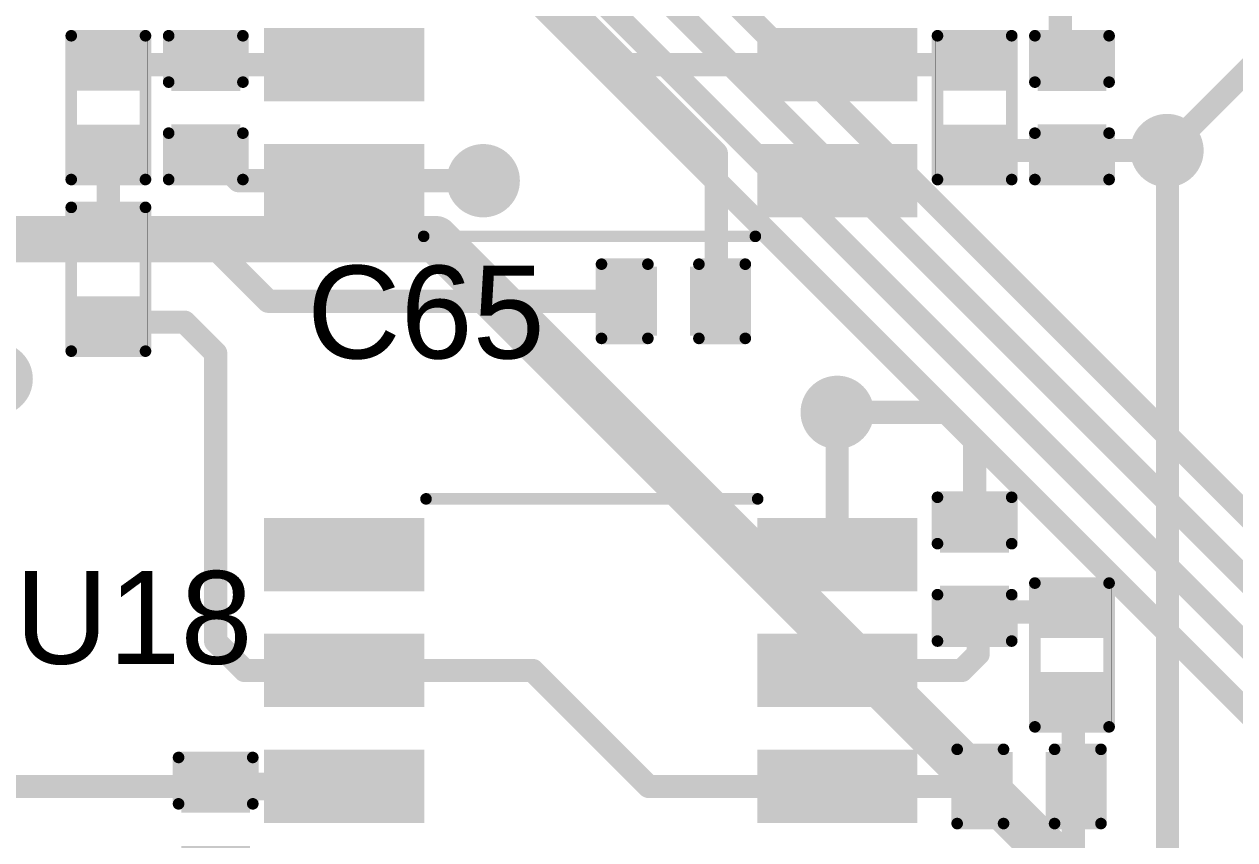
# Model space of a CAD drawing. Header units: millimetres. Extents: x -1.62 to 7.16, y -0.1 to 4.29.
# Drawn here: x 2.812 to 3.334, y 2.965 to 3.316 of the extents above; entities that cross this region are included whole.
import ezdxf

# ---------------------------------------------------------------- set-up
doc = ezdxf.new("R2010")
doc.units = ezdxf.units.MM
doc.header["$MEASUREMENT"] = 0
for name, color, linetype in [('BottomLayer', 5, 'Continuous'), ('BottomSolder', 6, 'Continuous'), ('TopLayer', 1, 'Continuous'), ('TopOverlay', 2, 'Continuous'), ('TopPaste', 8, 'Continuous'), ('TopSolder', 216, 'Continuous'), ('ViaHoleLayer', 16, 'Continuous')]:
    doc.layers.add(name, color=color, linetype=linetype)
doc.styles.add('Arial', font='', dxfattribs={"height": 0.2})
doc.styles.get('Arial').set_extended_font_data('Arial')

# ---------------------------------------------------------------- blocks, each defined once
blk = doc.blocks.new('SOIC_8_0_154___3_90___W______9')
at = {"layer": 'TopLayer'}
for points in [[(-0.136811, 0.063189), (-0.136811, 0.086811), (-0.0757874, 0.086811), (-0.0757874, 0.063189)], [(0.0757874, 0.063189), (0.0757874, 0.086811), (0.136811, 0.086811), (0.136811, 0.063189)], [(-0.136811, 0.013189), (-0.136811, 0.036811), (-0.0757874, 0.036811), (-0.0757874, 0.013189)], [(0.0757874, 0.013189), (0.0757874, 0.036811), (0.136811, 0.036811), (0.136811, 0.013189)], [(-0.136811, -0.036811), (-0.136811, -0.013189), (-0.0757874, -0.013189), (-0.0757874, -0.036811)], [(0.0757874, -0.036811), (0.0757874, -0.013189), (0.136811, -0.013189), (0.136811, -0.036811)], [(-0.136811, -0.086811), (-0.136811, -0.063189), (-0.0757874, -0.063189), (-0.0757874, -0.086811)], [(0.0757874, -0.086811), (0.0757874, -0.063189), (0.136811, -0.063189), (0.136811, -0.086811)]]:
    blk.add_hatch(color=1, dxfattribs=at).paths.add_polyline_path(points)
at = {"layer": 'TopOverlay'}
blk.add_hatch(color=2, dxfattribs=at).paths.add_polyline_path([(-0.0723703, 0.064), (-0.0583703, 0.064), (-0.0583703, 0.087), (-0.0723703, 0.087)])
at = {"layer": 'TopPaste'}
for points in [[(-0.136811, 0.063189), (-0.136811, 0.086811), (-0.0757874, 0.086811), (-0.0757874, 0.063189)], [(0.0757874, 0.063189), (0.0757874, 0.086811), (0.136811, 0.086811), (0.136811, 0.063189)], [(-0.136811, 0.013189), (-0.136811, 0.036811), (-0.0757874, 0.036811), (-0.0757874, 0.013189)], [(0.0757874, 0.013189), (0.0757874, 0.036811), (0.136811, 0.036811), (0.136811, 0.013189)], [(-0.136811, -0.036811), (-0.136811, -0.013189), (-0.0757874, -0.013189), (-0.0757874, -0.036811)], [(0.0757874, -0.036811), (0.0757874, -0.013189), (0.136811, -0.013189), (0.136811, -0.036811)], [(-0.136811, -0.086811), (-0.136811, -0.063189), (-0.0757874, -0.063189), (-0.0757874, -0.086811)], [(0.0757874, -0.086811), (0.0757874, -0.063189), (0.136811, -0.063189), (0.136811, -0.086811)]]:
    blk.add_hatch(color=8, dxfattribs=at).paths.add_polyline_path(points)
at = {"layer": 'TopSolder'}
for points in [[(-0.140811, 0.059189), (-0.140811, 0.090811), (-0.0717874, 0.090811), (-0.0717874, 0.059189)], [(0.0717874, 0.059189), (0.0717874, 0.090811), (0.140811, 0.090811), (0.140811, 0.059189)], [(-0.140811, 0.009189), (-0.140811, 0.040811), (-0.0717874, 0.040811), (-0.0717874, 0.009189)], [(0.0717874, 0.009189), (0.0717874, 0.040811), (0.140811, 0.040811), (0.140811, 0.009189)], [(-0.140811, -0.040811), (-0.140811, -0.009189), (-0.0717874, -0.009189), (-0.0717874, -0.040811)], [(0.0717874, -0.040811), (0.0717874, -0.009189), (0.140811, -0.009189), (0.140811, -0.040811)], [(-0.140811, -0.090811), (-0.140811, -0.059189), (-0.0717874, -0.059189), (-0.0717874, -0.090811)], [(0.0717874, -0.090811), (0.0717874, -0.059189), (0.140811, -0.059189), (0.140811, -0.090811)]]:
    blk.add_hatch(color=216, dxfattribs=at).paths.add_polyline_path(points)
at = {"layer": 'TopOverlay', "const_width": 0.005}
for points in [[(0.071, 0.099), (-0.072, 0.099)], [(-0.1443701, 0.076), (-0.1493701, 0.081)], [(-0.1493701, 0.081), (-0.1493701, 0.071)], [(-0.1443701, 0.076), (-0.1493701, 0.071)], [(0.071, -0.099), (-0.072, -0.099)]]:
    blk.add_lwpolyline(points, dxfattribs=at)
at = {"layer": 'TopOverlay', "const_width": 0.0025}
for points in [[(-0.07325, 0.099, 1), (-0.07075, 0.099, 1)], [(0.06975, 0.099, 1), (0.07225, 0.099, 1)], [(-0.1506201, 0.081, 1), (-0.1481201, 0.081, 1)], [(-0.1506201, 0.081, 1), (-0.1481201, 0.081, 1)], [(-0.1456201, 0.076, 1), (-0.1431201, 0.076, 1)], [(-0.1456201, 0.076, 1), (-0.1431201, 0.076, 1)], [(-0.1506201, 0.071, 1), (-0.1481201, 0.071, 1)], [(-0.1506201, 0.071, 1), (-0.1481201, 0.071, 1)], [(-0.07325, -0.099, 1), (-0.07075, -0.099, 1)], [(0.06975, -0.099, 1), (0.07225, -0.099, 1)]]:
    blk.add_lwpolyline(points, format="xyb", close=True, dxfattribs=at)
blk = doc.blocks.new('SOIC_8_0_154___3_90___W______10')
at = {"layer": 'TopLayer'}
for points in [[(-0.136811, 0.063189), (-0.136811, 0.086811), (-0.0757874, 0.086811), (-0.0757874, 0.063189)], [(0.0757874, 0.063189), (0.0757874, 0.086811), (0.136811, 0.086811), (0.136811, 0.063189)], [(-0.136811, 0.013189), (-0.136811, 0.036811), (-0.0757874, 0.036811), (-0.0757874, 0.013189)], [(0.0757874, 0.013189), (0.0757874, 0.036811), (0.136811, 0.036811), (0.136811, 0.013189)], [(-0.136811, -0.036811), (-0.136811, -0.013189), (-0.0757874, -0.013189), (-0.0757874, -0.036811)], [(0.0757874, -0.036811), (0.0757874, -0.013189), (0.136811, -0.013189), (0.136811, -0.036811)], [(-0.136811, -0.086811), (-0.136811, -0.063189), (-0.0757874, -0.063189), (-0.0757874, -0.086811)], [(0.0757874, -0.086811), (0.0757874, -0.063189), (0.136811, -0.063189), (0.136811, -0.086811)]]:
    blk.add_hatch(color=1, dxfattribs=at).paths.add_polyline_path(points)
at = {"layer": 'TopOverlay'}
blk.add_hatch(color=2, dxfattribs=at).paths.add_polyline_path([(-0.072372, 0.0640001), (-0.058372, 0.0640001), (-0.058372, 0.0870001), (-0.072372, 0.0870001)])
at = {"layer": 'TopPaste'}
for points in [[(-0.136811, 0.063189), (-0.136811, 0.086811), (-0.0757874, 0.086811), (-0.0757874, 0.063189)], [(0.0757874, 0.063189), (0.0757874, 0.086811), (0.136811, 0.086811), (0.136811, 0.063189)], [(-0.136811, 0.013189), (-0.136811, 0.036811), (-0.0757874, 0.036811), (-0.0757874, 0.013189)], [(0.0757874, 0.013189), (0.0757874, 0.036811), (0.136811, 0.036811), (0.136811, 0.013189)], [(-0.136811, -0.036811), (-0.136811, -0.013189), (-0.0757874, -0.013189), (-0.0757874, -0.036811)], [(0.0757874, -0.036811), (0.0757874, -0.013189), (0.136811, -0.013189), (0.136811, -0.036811)], [(-0.136811, -0.086811), (-0.136811, -0.063189), (-0.0757874, -0.063189), (-0.0757874, -0.086811)], [(0.0757874, -0.086811), (0.0757874, -0.063189), (0.136811, -0.063189), (0.136811, -0.086811)]]:
    blk.add_hatch(color=8, dxfattribs=at).paths.add_polyline_path(points)
at = {"layer": 'TopSolder'}
for points in [[(-0.140811, 0.059189), (-0.140811, 0.090811), (-0.0717874, 0.090811), (-0.0717874, 0.059189)], [(0.0717874, 0.059189), (0.0717874, 0.090811), (0.140811, 0.090811), (0.140811, 0.059189)], [(-0.140811, 0.009189), (-0.140811, 0.040811), (-0.0717874, 0.040811), (-0.0717874, 0.009189)], [(0.0717874, 0.009189), (0.0717874, 0.040811), (0.140811, 0.040811), (0.140811, 0.009189)], [(-0.140811, -0.040811), (-0.140811, -0.009189), (-0.0717874, -0.009189), (-0.0717874, -0.040811)], [(0.0717874, -0.040811), (0.0717874, -0.009189), (0.140811, -0.009189), (0.140811, -0.040811)], [(-0.140811, -0.090811), (-0.140811, -0.059189), (-0.0717874, -0.059189), (-0.0717874, -0.090811)], [(0.0717874, -0.090811), (0.0717874, -0.059189), (0.140811, -0.059189), (0.140811, -0.090811)]]:
    blk.add_hatch(color=216, dxfattribs=at).paths.add_polyline_path(points)
at = {"layer": 'TopOverlay', "const_width": 0.005}
for points in [[(-0.072, 0.099), (0.071, 0.099)], [(-0.1493701, 0.081), (-0.1443701, 0.076)], [(-0.1493701, 0.071), (-0.1493701, 0.081)], [(-0.1493701, 0.071), (-0.1443701, 0.076)], [(-0.072, -0.099), (0.071, -0.099)]]:
    blk.add_lwpolyline(points, dxfattribs=at)
at = {"layer": 'TopOverlay', "const_width": 0.0025}
for points in [[(-0.07325, 0.099, 1), (-0.07075, 0.099, 1)], [(0.06975, 0.099, 1), (0.07225, 0.099, 1)], [(-0.1506201, 0.081, 1), (-0.1481201, 0.081, 1)], [(-0.1506201, 0.081, 1), (-0.1481201, 0.081, 1)], [(-0.1456201, 0.076, 1), (-0.1431201, 0.076, 1)], [(-0.1456201, 0.076, 1), (-0.1431201, 0.076, 1)], [(-0.1506201, 0.071, 1), (-0.1481201, 0.071, 1)], [(-0.1506201, 0.071, 1), (-0.1481201, 0.071, 1)], [(-0.07325, -0.099, 1), (-0.07075, -0.099, 1)], [(0.06975, -0.099, 1), (0.07225, -0.099, 1)]]:
    blk.add_lwpolyline(points, format="xyb", close=True, dxfattribs=at)
blk = doc.blocks.new('R___0402_29')
at = {"layer": 'TopLayer'}
for points in [[(-0.0275, -0.0125), (-0.0275, 0.0125), (-0.0095, 0.0125), (-0.0095, -0.0125)], [(0.0095, -0.0125), (0.0095, 0.0125), (0.0275, 0.0125), (0.0275, -0.0125)]]:
    blk.add_hatch(color=1, dxfattribs=at).paths.add_polyline_path(points)
at = {"layer": 'TopPaste'}
for points in [[(-0.0275, -0.0125), (-0.0275, 0.0125), (-0.0095, 0.0125), (-0.0095, -0.0125)], [(0.0095, -0.0125), (0.0095, 0.0125), (0.0275, 0.0125), (0.0275, -0.0125)]]:
    blk.add_hatch(color=8, dxfattribs=at).paths.add_polyline_path(points)
at = {"layer": 'TopSolder'}
for points in [[(-0.0296654, -0.0146654), (-0.0296654, 0.0146654), (-0.0073346, 0.0146654), (-0.0073346, -0.0146654)], [(0.0073346, -0.0146654), (0.0073346, 0.0146654), (0.0296654, 0.0146654), (0.0296654, -0.0146654)]]:
    blk.add_hatch(color=216, dxfattribs=at).paths.add_polyline_path(points)
at = {"layer": 'TopOverlay'}
for points, const_width in [([(-0.031, 0.016), (0.031, 0.016)], 0.005), ([(-0.031, 0.016), (-0.031, -0.016)], 0.005), ([(0.031, 0.016), (0.031, -0.016)], 0.005), ([(-0.031, -0.016), (0.031, -0.016)], 0.005), ([(-0.032, -0.017), (0.032, -0.017)], 0.000127)]:
    blk.add_lwpolyline(points, dxfattribs=dict(at, const_width=const_width))
for points, const_width in [([(-0.03225, 0.016, 1), (-0.02975, 0.016, 1)], 0.0025), ([(-0.03225, 0.016, 1), (-0.02975, 0.016, 1)], 0.0025), ([(0.02975, 0.016, 1), (0.03225, 0.016, 1)], 0.0025), ([(0.02975, 0.016, 1), (0.03225, 0.016, 1)], 0.0025), ([(-0.03225, -0.016, 1), (-0.02975, -0.016, 1)], 0.0025), ([(-0.03225, -0.016, 1), (-0.02975, -0.016, 1)], 0.0025), ([(0.02975, -0.016, 1), (0.03225, -0.016, 1)], 0.0025), ([(0.02975, -0.016, 1), (0.03225, -0.016, 1)], 0.0025), ([(-0.0320317, -0.017, 1), (-0.0319683, -0.017, 1)], 6.35e-05), ([(0.0319683, -0.017, 1), (0.0320317, -0.017, 1)], 6.35e-05)]:
    blk.add_lwpolyline(points, format="xyb", close=True, dxfattribs=dict(at, const_width=const_width))
blk = doc.blocks.new('R___0402_31')
at = {"layer": 'TopLayer'}
for points in [[(-0.0275, -0.0125), (-0.0275, 0.0125), (-0.0095, 0.0125), (-0.0095, -0.0125)], [(0.0095, -0.0125), (0.0095, 0.0125), (0.0275, 0.0125), (0.0275, -0.0125)]]:
    blk.add_hatch(color=1, dxfattribs=at).paths.add_polyline_path(points)
at = {"layer": 'TopPaste'}
for points in [[(-0.0275, -0.0125), (-0.0275, 0.0125), (-0.0095, 0.0125), (-0.0095, -0.0125)], [(0.0095, -0.0125), (0.0095, 0.0125), (0.0275, 0.0125), (0.0275, -0.0125)]]:
    blk.add_hatch(color=8, dxfattribs=at).paths.add_polyline_path(points)
at = {"layer": 'TopSolder'}
for points in [[(-0.0296654, -0.0146654), (-0.0296654, 0.0146654), (-0.0073346, 0.0146654), (-0.0073346, -0.0146654)], [(0.0073346, -0.0146654), (0.0073346, 0.0146654), (0.0296654, 0.0146654), (0.0296654, -0.0146654)]]:
    blk.add_hatch(color=216, dxfattribs=at).paths.add_polyline_path(points)
at = {"layer": 'TopOverlay'}
for points, const_width in [([(-0.031, 0.016), (0.031, 0.016)], 0.005), ([(-0.031, 0.016), (-0.031, -0.016)], 0.005), ([(0.031, 0.016), (0.031, -0.016)], 0.005), ([(-0.031, -0.016), (0.031, -0.016)], 0.005), ([(-0.032, -0.017), (0.032, -0.017)], 0.000127)]:
    blk.add_lwpolyline(points, dxfattribs=dict(at, const_width=const_width))
for points, const_width in [([(-0.03225, 0.016, 1), (-0.02975, 0.016, 1)], 0.0025), ([(-0.03225, 0.016, 1), (-0.02975, 0.016, 1)], 0.0025), ([(0.02975, 0.016, 1), (0.03225, 0.016, 1)], 0.0025), ([(0.02975, 0.016, 1), (0.03225, 0.016, 1)], 0.0025), ([(-0.03225, -0.016, 1), (-0.02975, -0.016, 1)], 0.0025), ([(-0.03225, -0.016, 1), (-0.02975, -0.016, 1)], 0.0025), ([(0.02975, -0.016, 1), (0.03225, -0.016, 1)], 0.0025), ([(0.02975, -0.016, 1), (0.03225, -0.016, 1)], 0.0025), ([(-0.0320317, -0.017, 1), (-0.0319683, -0.017, 1)], 6.35e-05), ([(0.0319683, -0.017, 1), (0.0320317, -0.017, 1)], 6.35e-05)]:
    blk.add_lwpolyline(points, format="xyb", close=True, dxfattribs=dict(at, const_width=const_width))
blk = doc.blocks.new('R___0402_32')
at = {"layer": 'TopLayer'}
for points in [[(-0.0275, -0.0125), (-0.0275, 0.0125), (-0.0095, 0.0125), (-0.0095, -0.0125)], [(0.0095, -0.0125), (0.0095, 0.0125), (0.0275, 0.0125), (0.0275, -0.0125)]]:
    blk.add_hatch(color=1, dxfattribs=at).paths.add_polyline_path(points)
at = {"layer": 'TopPaste'}
for points in [[(-0.0275, -0.0125), (-0.0275, 0.0125), (-0.0095, 0.0125), (-0.0095, -0.0125)], [(0.0095, -0.0125), (0.0095, 0.0125), (0.0275, 0.0125), (0.0275, -0.0125)]]:
    blk.add_hatch(color=8, dxfattribs=at).paths.add_polyline_path(points)
at = {"layer": 'TopSolder'}
for points in [[(-0.0296654, -0.0146654), (-0.0296654, 0.0146654), (-0.0073346, 0.0146654), (-0.0073346, -0.0146654)], [(0.0073346, -0.0146654), (0.0073346, 0.0146654), (0.0296654, 0.0146654), (0.0296654, -0.0146654)]]:
    blk.add_hatch(color=216, dxfattribs=at).paths.add_polyline_path(points)
at = {"layer": 'TopOverlay'}
for points, const_width in [([(-0.031, 0.016), (0.031, 0.016)], 0.005), ([(-0.031, 0.016), (-0.031, -0.016)], 0.005), ([(0.031, 0.016), (0.031, -0.016)], 0.005), ([(-0.031, -0.016), (0.031, -0.016)], 0.005), ([(-0.032, -0.017), (0.032, -0.017)], 0.000127)]:
    blk.add_lwpolyline(points, dxfattribs=dict(at, const_width=const_width))
for points, const_width in [([(-0.03225, 0.016, 1), (-0.02975, 0.016, 1)], 0.0025), ([(-0.03225, 0.016, 1), (-0.02975, 0.016, 1)], 0.0025), ([(0.02975, 0.016, 1), (0.03225, 0.016, 1)], 0.0025), ([(0.02975, 0.016, 1), (0.03225, 0.016, 1)], 0.0025), ([(-0.03225, -0.016, 1), (-0.02975, -0.016, 1)], 0.0025), ([(-0.03225, -0.016, 1), (-0.02975, -0.016, 1)], 0.0025), ([(0.02975, -0.016, 1), (0.03225, -0.016, 1)], 0.0025), ([(0.02975, -0.016, 1), (0.03225, -0.016, 1)], 0.0025), ([(-0.0320317, -0.017, 1), (-0.0319683, -0.017, 1)], 6.35e-05), ([(0.0319683, -0.017, 1), (0.0320317, -0.017, 1)], 6.35e-05)]:
    blk.add_lwpolyline(points, format="xyb", close=True, dxfattribs=dict(at, const_width=const_width))
blk = doc.blocks.new('R___0402_33')
at = {"layer": 'TopLayer'}
for points in [[(-0.0275, -0.0125), (-0.0275, 0.0125), (-0.0095, 0.0125), (-0.0095, -0.0125)], [(0.0095, -0.0125), (0.0095, 0.0125), (0.0275, 0.0125), (0.0275, -0.0125)]]:
    blk.add_hatch(color=1, dxfattribs=at).paths.add_polyline_path(points)
at = {"layer": 'TopPaste'}
for points in [[(-0.0275, -0.0125), (-0.0275, 0.0125), (-0.0095, 0.0125), (-0.0095, -0.0125)], [(0.0095, -0.0125), (0.0095, 0.0125), (0.0275, 0.0125), (0.0275, -0.0125)]]:
    blk.add_hatch(color=8, dxfattribs=at).paths.add_polyline_path(points)
at = {"layer": 'TopSolder'}
for points in [[(-0.0296654, -0.0146654), (-0.0296654, 0.0146654), (-0.0073346, 0.0146654), (-0.0073346, -0.0146654)], [(0.0073346, -0.0146654), (0.0073346, 0.0146654), (0.0296654, 0.0146654), (0.0296654, -0.0146654)]]:
    blk.add_hatch(color=216, dxfattribs=at).paths.add_polyline_path(points)
at = {"layer": 'TopOverlay'}
for points, const_width in [([(0.031, 0.016), (-0.031, 0.016)], 0.005), ([(-0.031, -0.016), (-0.031, 0.016)], 0.005), ([(0.031, -0.016), (0.031, 0.016)], 0.005), ([(0.031, -0.016), (-0.031, -0.016)], 0.005), ([(0.032, -0.017), (-0.032, -0.017)], 0.000127)]:
    blk.add_lwpolyline(points, dxfattribs=dict(at, const_width=const_width))
for points, const_width in [([(-0.03225, 0.016, 1), (-0.02975, 0.016, 1)], 0.0025), ([(-0.03225, 0.016, 1), (-0.02975, 0.016, 1)], 0.0025), ([(0.02975, 0.016, 1), (0.03225, 0.016, 1)], 0.0025), ([(0.02975, 0.016, 1), (0.03225, 0.016, 1)], 0.0025), ([(-0.03225, -0.016, 1), (-0.02975, -0.016, 1)], 0.0025), ([(-0.03225, -0.016, 1), (-0.02975, -0.016, 1)], 0.0025), ([(0.02975, -0.016, 1), (0.03225, -0.016, 1)], 0.0025), ([(0.02975, -0.016, 1), (0.03225, -0.016, 1)], 0.0025), ([(-0.0320317, -0.017, 1), (-0.0319683, -0.017, 1)], 6.35e-05), ([(0.0319683, -0.017, 1), (0.0320317, -0.017, 1)], 6.35e-05)]:
    blk.add_lwpolyline(points, format="xyb", close=True, dxfattribs=dict(at, const_width=const_width))
blk = doc.blocks.new('C___0402_56')
at = {"layer": 'TopLayer'}
for points in [[(-0.0275, -0.0125), (-0.0275, 0.0125), (-0.0095, 0.0125), (-0.0095, -0.0125)], [(0.0095, -0.0125), (0.0095, 0.0125), (0.0275, 0.0125), (0.0275, -0.0125)]]:
    blk.add_hatch(color=1, dxfattribs=at).paths.add_polyline_path(points)
at = {"layer": 'TopPaste'}
for points in [[(-0.0275, -0.0125), (-0.0275, 0.0125), (-0.0095, 0.0125), (-0.0095, -0.0125)], [(0.0095, -0.0125), (0.0095, 0.0125), (0.0275, 0.0125), (0.0275, -0.0125)]]:
    blk.add_hatch(color=8, dxfattribs=at).paths.add_polyline_path(points)
at = {"layer": 'TopSolder'}
for points in [[(-0.0298622, -0.0148622), (-0.0298622, 0.0148622), (-0.0071378, 0.0148622), (-0.0071378, -0.0148622)], [(0.0071378, -0.0148622), (0.0071378, 0.0148622), (0.0298622, 0.0148622), (0.0298622, -0.0148622)]]:
    blk.add_hatch(color=216, dxfattribs=at).paths.add_polyline_path(points)
at = {"layer": 'TopOverlay', "const_width": 0.005}
for points in [[(-0.031, 0.016), (-0.031, -0.016)], [(-0.011, 0.016), (-0.031, 0.016)], [(0.031, 0.016), (0.011, 0.016)], [(0.031, 0.016), (0.031, -0.016)], [(-0.011, -0.016), (-0.031, -0.016)], [(0.031, -0.016), (0.011, -0.016)]]:
    blk.add_lwpolyline(points, dxfattribs=at)
at = {"layer": 'TopOverlay', "const_width": 0.0025}
for points in [[(-0.03225, 0.016, 1), (-0.02975, 0.016, 1)], [(-0.03225, 0.016, 1), (-0.02975, 0.016, 1)], [(-0.01225, 0.016, 1), (-0.00975, 0.016, 1)], [(0.00975, 0.016, 1), (0.01225, 0.016, 1)], [(0.02975, 0.016, 1), (0.03225, 0.016, 1)], [(0.02975, 0.016, 1), (0.03225, 0.016, 1)], [(-0.03225, -0.016, 1), (-0.02975, -0.016, 1)], [(-0.03225, -0.016, 1), (-0.02975, -0.016, 1)], [(-0.01225, -0.016, 1), (-0.00975, -0.016, 1)], [(0.00975, -0.016, 1), (0.01225, -0.016, 1)], [(0.02975, -0.016, 1), (0.03225, -0.016, 1)], [(0.02975, -0.016, 1), (0.03225, -0.016, 1)]]:
    blk.add_lwpolyline(points, format="xyb", close=True, dxfattribs=at)
blk = doc.blocks.new('C___0402_57')
at = {"layer": 'TopLayer'}
for points in [[(-0.0275, -0.0125), (-0.0275, 0.0125), (-0.0095, 0.0125), (-0.0095, -0.0125)], [(0.0095, -0.0125), (0.0095, 0.0125), (0.0275, 0.0125), (0.0275, -0.0125)]]:
    blk.add_hatch(color=1, dxfattribs=at).paths.add_polyline_path(points)
at = {"layer": 'TopPaste'}
for points in [[(-0.0275, -0.0125), (-0.0275, 0.0125), (-0.0095, 0.0125), (-0.0095, -0.0125)], [(0.0095, -0.0125), (0.0095, 0.0125), (0.0275, 0.0125), (0.0275, -0.0125)]]:
    blk.add_hatch(color=8, dxfattribs=at).paths.add_polyline_path(points)
at = {"layer": 'TopSolder'}
for points in [[(-0.0298622, -0.0148622), (-0.0298622, 0.0148622), (-0.0071378, 0.0148622), (-0.0071378, -0.0148622)], [(0.0071378, -0.0148622), (0.0071378, 0.0148622), (0.0298622, 0.0148622), (0.0298622, -0.0148622)]]:
    blk.add_hatch(color=216, dxfattribs=at).paths.add_polyline_path(points)
at = {"layer": 'TopOverlay', "const_width": 0.005}
for points in [[(-0.031, -0.016), (-0.031, 0.016)], [(-0.031, 0.016), (-0.011, 0.016)], [(0.011, 0.016), (0.031, 0.016)], [(0.031, -0.016), (0.031, 0.016)], [(-0.031, -0.016), (-0.011, -0.016)], [(0.011, -0.016), (0.031, -0.016)]]:
    blk.add_lwpolyline(points, dxfattribs=at)
at = {"layer": 'TopOverlay', "const_width": 0.0025}
for points in [[(-0.03225, 0.016, 1), (-0.02975, 0.016, 1)], [(-0.03225, 0.016, 1), (-0.02975, 0.016, 1)], [(-0.01225, 0.016, 1), (-0.00975, 0.016, 1)], [(0.00975, 0.016, 1), (0.01225, 0.016, 1)], [(0.02975, 0.016, 1), (0.03225, 0.016, 1)], [(0.02975, 0.016, 1), (0.03225, 0.016, 1)], [(-0.03225, -0.016, 1), (-0.02975, -0.016, 1)], [(-0.03225, -0.016, 1), (-0.02975, -0.016, 1)], [(-0.01225, -0.016, 1), (-0.00975, -0.016, 1)], [(0.00975, -0.016, 1), (0.01225, -0.016, 1)], [(0.02975, -0.016, 1), (0.03225, -0.016, 1)], [(0.02975, -0.016, 1), (0.03225, -0.016, 1)]]:
    blk.add_lwpolyline(points, format="xyb", close=True, dxfattribs=at)
blk = doc.blocks.new('C___0402_58')
at = {"layer": 'TopLayer'}
for points in [[(-0.0275, -0.0125), (-0.0275, 0.0125), (-0.0095, 0.0125), (-0.0095, -0.0125)], [(0.0095, -0.0125), (0.0095, 0.0125), (0.0275, 0.0125), (0.0275, -0.0125)]]:
    blk.add_hatch(color=1, dxfattribs=at).paths.add_polyline_path(points)
at = {"layer": 'TopPaste'}
for points in [[(-0.0275, -0.0125), (-0.0275, 0.0125), (-0.0095, 0.0125), (-0.0095, -0.0125)], [(0.0095, -0.0125), (0.0095, 0.0125), (0.0275, 0.0125), (0.0275, -0.0125)]]:
    blk.add_hatch(color=8, dxfattribs=at).paths.add_polyline_path(points)
at = {"layer": 'TopSolder'}
for points in [[(-0.0298622, -0.0148622), (-0.0298622, 0.0148622), (-0.0071378, 0.0148622), (-0.0071378, -0.0148622)], [(0.0071378, -0.0148622), (0.0071378, 0.0148622), (0.0298622, 0.0148622), (0.0298622, -0.0148622)]]:
    blk.add_hatch(color=216, dxfattribs=at).paths.add_polyline_path(points)
at = {"layer": 'TopOverlay', "const_width": 0.005}
for points in [[(-0.031, -0.016), (-0.031, 0.016)], [(-0.011, 0.016), (-0.031, 0.016)], [(0.031, 0.016), (0.011, 0.016)], [(0.031, -0.016), (0.031, 0.016)], [(-0.011, -0.016), (-0.031, -0.016)], [(0.031, -0.016), (0.011, -0.016)]]:
    blk.add_lwpolyline(points, dxfattribs=at)
at = {"layer": 'TopOverlay', "const_width": 0.0025}
for points in [[(-0.03225, 0.016, 1), (-0.02975, 0.016, 1)], [(-0.03225, 0.016, 1), (-0.02975, 0.016, 1)], [(-0.01225, 0.016, 1), (-0.00975, 0.016, 1)], [(0.00975, 0.016, 1), (0.01225, 0.016, 1)], [(0.02975, 0.016, 1), (0.03225, 0.016, 1)], [(0.02975, 0.016, 1), (0.03225, 0.016, 1)], [(-0.03225, -0.016, 1), (-0.02975, -0.016, 1)], [(-0.03225, -0.016, 1), (-0.02975, -0.016, 1)], [(-0.01225, -0.016, 1), (-0.00975, -0.016, 1)], [(0.00975, -0.016, 1), (0.01225, -0.016, 1)], [(0.02975, -0.016, 1), (0.03225, -0.016, 1)], [(0.02975, -0.016, 1), (0.03225, -0.016, 1)]]:
    blk.add_lwpolyline(points, format="xyb", close=True, dxfattribs=at)
blk = doc.blocks.new('C___0402_59')
at = {"layer": 'TopLayer'}
for points in [[(-0.0275, -0.0125), (-0.0275, 0.0125), (-0.0095, 0.0125), (-0.0095, -0.0125)], [(0.0095, -0.0125), (0.0095, 0.0125), (0.0275, 0.0125), (0.0275, -0.0125)]]:
    blk.add_hatch(color=1, dxfattribs=at).paths.add_polyline_path(points)
at = {"layer": 'TopPaste'}
for points in [[(-0.0275, -0.0125), (-0.0275, 0.0125), (-0.0095, 0.0125), (-0.0095, -0.0125)], [(0.0095, -0.0125), (0.0095, 0.0125), (0.0275, 0.0125), (0.0275, -0.0125)]]:
    blk.add_hatch(color=8, dxfattribs=at).paths.add_polyline_path(points)
at = {"layer": 'TopSolder'}
for points in [[(-0.0298622, -0.0148622), (-0.0298622, 0.0148622), (-0.0071378, 0.0148622), (-0.0071378, -0.0148622)], [(0.0071378, -0.0148622), (0.0071378, 0.0148622), (0.0298622, 0.0148622), (0.0298622, -0.0148622)]]:
    blk.add_hatch(color=216, dxfattribs=at).paths.add_polyline_path(points)
at = {"layer": 'TopOverlay', "const_width": 0.005}
for points in [[(-0.031, 0.016), (-0.031, -0.016)], [(-0.031, 0.016), (-0.011, 0.016)], [(0.011, 0.016), (0.031, 0.016)], [(0.031, 0.016), (0.031, -0.016)], [(-0.031, -0.016), (-0.011, -0.016)], [(0.011, -0.016), (0.031, -0.016)]]:
    blk.add_lwpolyline(points, dxfattribs=at)
at = {"layer": 'TopOverlay', "const_width": 0.0025}
for points in [[(-0.03225, 0.016, 1), (-0.02975, 0.016, 1)], [(-0.03225, 0.016, 1), (-0.02975, 0.016, 1)], [(-0.01225, 0.016, 1), (-0.00975, 0.016, 1)], [(0.00975, 0.016, 1), (0.01225, 0.016, 1)], [(0.02975, 0.016, 1), (0.03225, 0.016, 1)], [(0.02975, 0.016, 1), (0.03225, 0.016, 1)], [(-0.03225, -0.016, 1), (-0.02975, -0.016, 1)], [(-0.03225, -0.016, 1), (-0.02975, -0.016, 1)], [(-0.01225, -0.016, 1), (-0.00975, -0.016, 1)], [(0.00975, -0.016, 1), (0.01225, -0.016, 1)], [(0.02975, -0.016, 1), (0.03225, -0.016, 1)], [(0.02975, -0.016, 1), (0.03225, -0.016, 1)]]:
    blk.add_lwpolyline(points, format="xyb", close=True, dxfattribs=at)
blk = doc.blocks.new('C___0402_60')
at = {"layer": 'TopLayer'}
for points in [[(-0.0275, -0.0125), (-0.0275, 0.0125), (-0.0095, 0.0125), (-0.0095, -0.0125)], [(0.0095, -0.0125), (0.0095, 0.0125), (0.0275, 0.0125), (0.0275, -0.0125)]]:
    blk.add_hatch(color=1, dxfattribs=at).paths.add_polyline_path(points)
at = {"layer": 'TopPaste'}
for points in [[(-0.0275, -0.0125), (-0.0275, 0.0125), (-0.0095, 0.0125), (-0.0095, -0.0125)], [(0.0095, -0.0125), (0.0095, 0.0125), (0.0275, 0.0125), (0.0275, -0.0125)]]:
    blk.add_hatch(color=8, dxfattribs=at).paths.add_polyline_path(points)
at = {"layer": 'TopSolder'}
for points in [[(-0.0298622, -0.0148622), (-0.0298622, 0.0148622), (-0.0071378, 0.0148622), (-0.0071378, -0.0148622)], [(0.0071378, -0.0148622), (0.0071378, 0.0148622), (0.0298622, 0.0148622), (0.0298622, -0.0148622)]]:
    blk.add_hatch(color=216, dxfattribs=at).paths.add_polyline_path(points)
at = {"layer": 'TopOverlay', "const_width": 0.005}
for points in [[(-0.031, -0.016), (-0.031, 0.016)], [(-0.011, 0.016), (-0.031, 0.016)], [(0.031, 0.016), (0.011, 0.016)], [(0.031, -0.016), (0.031, 0.016)], [(-0.011, -0.016), (-0.031, -0.016)], [(0.031, -0.016), (0.011, -0.016)]]:
    blk.add_lwpolyline(points, dxfattribs=at)
at = {"layer": 'TopOverlay', "const_width": 0.0025}
for points in [[(-0.03225, 0.016, 1), (-0.02975, 0.016, 1)], [(-0.03225, 0.016, 1), (-0.02975, 0.016, 1)], [(-0.01225, 0.016, 1), (-0.00975, 0.016, 1)], [(0.00975, 0.016, 1), (0.01225, 0.016, 1)], [(0.02975, 0.016, 1), (0.03225, 0.016, 1)], [(0.02975, 0.016, 1), (0.03225, 0.016, 1)], [(-0.03225, -0.016, 1), (-0.02975, -0.016, 1)], [(-0.03225, -0.016, 1), (-0.02975, -0.016, 1)], [(-0.01225, -0.016, 1), (-0.00975, -0.016, 1)], [(0.00975, -0.016, 1), (0.01225, -0.016, 1)], [(0.02975, -0.016, 1), (0.03225, -0.016, 1)], [(0.02975, -0.016, 1), (0.03225, -0.016, 1)]]:
    blk.add_lwpolyline(points, format="xyb", close=True, dxfattribs=at)
blk = doc.blocks.new('C___0402_62')
at = {"layer": 'TopLayer'}
for points in [[(-0.0275, -0.0125), (-0.0275, 0.0125), (-0.0095, 0.0125), (-0.0095, -0.0125)], [(0.0095, -0.0125), (0.0095, 0.0125), (0.0275, 0.0125), (0.0275, -0.0125)]]:
    blk.add_hatch(color=1, dxfattribs=at).paths.add_polyline_path(points)
at = {"layer": 'TopPaste'}
for points in [[(-0.0275, -0.0125), (-0.0275, 0.0125), (-0.0095, 0.0125), (-0.0095, -0.0125)], [(0.0095, -0.0125), (0.0095, 0.0125), (0.0275, 0.0125), (0.0275, -0.0125)]]:
    blk.add_hatch(color=8, dxfattribs=at).paths.add_polyline_path(points)
at = {"layer": 'TopSolder'}
for points in [[(-0.0298622, -0.0148622), (-0.0298622, 0.0148622), (-0.0071378, 0.0148622), (-0.0071378, -0.0148622)], [(0.0071378, -0.0148622), (0.0071378, 0.0148622), (0.0298622, 0.0148622), (0.0298622, -0.0148622)]]:
    blk.add_hatch(color=216, dxfattribs=at).paths.add_polyline_path(points)
at = {"layer": 'TopOverlay', "const_width": 0.005}
for points in [[(-0.031, -0.016), (-0.031, 0.016)], [(-0.011, 0.016), (-0.031, 0.016)], [(0.031, 0.016), (0.011, 0.016)], [(0.031, -0.016), (0.031, 0.016)], [(-0.011, -0.016), (-0.031, -0.016)], [(0.031, -0.016), (0.011, -0.016)]]:
    blk.add_lwpolyline(points, dxfattribs=at)
at = {"layer": 'TopOverlay', "const_width": 0.0025}
for points in [[(-0.03225, 0.016, 1), (-0.02975, 0.016, 1)], [(-0.03225, 0.016, 1), (-0.02975, 0.016, 1)], [(-0.01225, 0.016, 1), (-0.00975, 0.016, 1)], [(0.00975, 0.016, 1), (0.01225, 0.016, 1)], [(0.02975, 0.016, 1), (0.03225, 0.016, 1)], [(0.02975, 0.016, 1), (0.03225, 0.016, 1)], [(-0.03225, -0.016, 1), (-0.02975, -0.016, 1)], [(-0.03225, -0.016, 1), (-0.02975, -0.016, 1)], [(-0.01225, -0.016, 1), (-0.00975, -0.016, 1)], [(0.00975, -0.016, 1), (0.01225, -0.016, 1)], [(0.02975, -0.016, 1), (0.03225, -0.016, 1)], [(0.02975, -0.016, 1), (0.03225, -0.016, 1)]]:
    blk.add_lwpolyline(points, format="xyb", close=True, dxfattribs=at)

msp = doc.modelspace()

# ---------------------------------------------------------------- hatches: boundary and pattern name
at = {"layer": 'BottomLayer'}
h = msp.add_hatch(color=5, dxfattribs=at)
edge = h.paths.add_edge_path()
edge.add_arc((3.3048334, 3.2617008), 0.011811, 0, 360)
h = msp.add_hatch(color=5, dxfattribs=at)
edge = h.paths.add_edge_path()
edge.add_arc((3.01, 3.2486995), 0.011811, 0, 360)
h = msp.add_hatch(color=5, dxfattribs=at)
edge = h.paths.add_edge_path()
edge.add_arc((3.1626392, 3.148811), 0.011811, 0, 360)
at = {"layer": 'BottomSolder'}
h = msp.add_hatch(color=6, dxfattribs=at)
edge = h.paths.add_edge_path()
edge.add_arc((3.3048334, 3.2617008), 0.015811, 0, 360)
h = msp.add_hatch(color=6, dxfattribs=at)
edge = h.paths.add_edge_path()
edge.add_arc((3.01, 3.2486995), 0.015811, 0, 360)
h = msp.add_hatch(color=6, dxfattribs=at)
edge = h.paths.add_edge_path()
edge.add_arc((2.8, 3.1632008), 0.015811, 0, 360)
h = msp.add_hatch(color=6, dxfattribs=at)
edge = h.paths.add_edge_path()
edge.add_arc((3.1626392, 3.148811), 0.015811, 0, 360)
at = {"layer": 'TopLayer'}
h = msp.add_hatch(color=1, dxfattribs=at)
edge = h.paths.add_edge_path()
edge.add_arc((3.3048334, 3.2617008), 0.011811, 0, 360)
h = msp.add_hatch(color=1, dxfattribs=at)
edge = h.paths.add_edge_path()
edge.add_arc((3.01, 3.2486995), 0.011811, 0, 360)
h = msp.add_hatch(color=1, dxfattribs=at)
edge = h.paths.add_edge_path()
edge.add_arc((3.1626392, 3.148811), 0.011811, 0, 360)
at = {"layer": 'TopSolder'}
h = msp.add_hatch(color=216, dxfattribs=at)
edge = h.paths.add_edge_path()
edge.add_arc((3.3048334, 3.2617008), 0.015811, 0, 360)
h = msp.add_hatch(color=216, dxfattribs=at)
edge = h.paths.add_edge_path()
edge.add_arc((3.01, 3.2486995), 0.015811, 0, 360)
h = msp.add_hatch(color=216, dxfattribs=at)
edge = h.paths.add_edge_path()
edge.add_arc((2.8, 3.1632008), 0.015811, 0, 360)
h = msp.add_hatch(color=216, dxfattribs=at)
edge = h.paths.add_edge_path()
edge.add_arc((3.1626392, 3.148811), 0.015811, 0, 360)
at = {"layer": 'ViaHoleLayer'}
h = msp.add_hatch(color=16, dxfattribs=at)
edge = h.paths.add_edge_path()
edge.add_arc((3.3048334, 3.2617008), 0.0059055, 0, 360)
h = msp.add_hatch(color=16, dxfattribs=at)
edge = h.paths.add_edge_path()
edge.add_arc((3.01, 3.2486995), 0.0059055, 0, 360)
h = msp.add_hatch(color=16, dxfattribs=at)
edge = h.paths.add_edge_path()
edge.add_arc((3.1626392, 3.148811), 0.0059055, 0, 360)

# ---------------------------------------------------------------- linework, layer by layer
at = {"layer": 'BottomLayer'}
for points, const_width in [([(3.0057461, 3.4380965), (3.3987125, 3.0451301)], 0.01), ([(2.9974619, 3.4180965), (3.3904283, 3.0251301)], 0.01), ([(2.9891777, 3.3980965), (3.3821441, 3.0051301)], 0.01), ([(2.9808935, 3.3780965), (3.3738599, 2.9851301)], 0.01), ([(3.3048334, 3.2617008), (3.3421326, 3.299)], 0.01), ([(2.7687374, 3.2234865), (2.9895135, 3.2234865)], 0.02), ([(2.9895135, 3.2234865), (3.264, 2.949)], 0.02)]:
    msp.add_lwpolyline(points, dxfattribs=dict(at, const_width=const_width))
for points, const_width in [([(3.3023334, 3.2617008, 1), (3.3073334, 3.2617008, 1)], 0.005), ([(2.9845135, 3.2234865, 1), (2.9945135, 3.2234865, 1)], 0.01), ([(2.9845135, 3.2234865, 1), (2.9945135, 3.2234865, 1)], 0.01)]:
    msp.add_lwpolyline(points, format="xyb", close=True, dxfattribs=dict(at, const_width=const_width))
at = {"layer": 'TopLayer'}
for points, const_width in [([(3.0223136, 3.3486995), (3.0723136, 3.2986995)], 0.01), ([(3.258878, 3.3027008), (3.258878, 3.3486995)], 0.01), ([(3.258878, 3.3027008), (3.262878, 3.2987008)], 0.01), ([(2.8483688, 3.2986995), (2.8483694, 3.2987001)], 0.01), ([(2.8483694, 3.2987001), (2.8903745, 3.2987001)], 0.01), ([(2.8903745, 3.2987001), (2.8903752, 3.2987008)], 0.01), ([(2.8903752, 3.2987008), (2.8903759, 3.2987001)], 0.01), ([(2.8903759, 3.2987001), (2.9500402, 3.2987001)], 0.01), ([(2.9500402, 3.2987001), (2.9500408, 3.2986995)], 0.01), ([(3.0723136, 3.2986995), (3.1626392, 3.2986995)], 0.01), ([(3.0723136, 3.2986995), (3.1105026, 3.2605105)], 0.01), ([(3.1626392, 3.2986995), (3.1626398, 3.2987001)], 0.01), ([(3.1626398, 3.2987001), (3.2218773, 3.2987001)], 0.01), ([(3.2218773, 3.2987001), (3.221878, 3.2987008)], 0.01), ([(3.262878, 3.2987008), (3.2638709, 3.2987008)], 0.01), ([(2.8483688, 3.2616995), (2.848372, 3.2616963)], 0.01), ([(2.848372, 3.2247027), (2.848372, 3.2616963)], 0.01), ([(2.8903752, 3.2617008), (2.8938752, 3.2617008)], 0.01), ([(2.8938752, 3.2617008), (2.8978752, 3.2577008)], 0.01), ([(2.8978752, 3.2553533), (2.8978752, 3.2577008)], 0.01), ([(3.1105026, 3.1967008), (3.1105026, 3.2605105)], 0.01), ([(3.221878, 3.2617008), (3.2638709, 3.2617008)], 0.01), ([(3.2638709, 3.2617008), (3.3048334, 3.2617008)], 0.01), ([(3.3050365, 2.9163981), (3.3050365, 3.2617008)], 0.01), ([(2.8978752, 3.2553533), (2.904529, 3.2486995)], 0.01), ([(2.904529, 3.2486995), (3.01, 3.2486995)], 0.01), ([(2.848372, 3.2247027), (2.8483752, 3.2246995)], 0.01), ([(2.8483752, 3.2246995), (2.8893088, 3.2246995)], 0.01), ([(2.8893088, 3.2246995), (2.9173075, 3.1967008)], 0.01), ([(2.9173075, 3.1967008), (3.0735026, 3.1967008)], 0.01), ([(2.8483752, 3.1876995), (2.8812528, 3.1876995)], 0.01), ([(2.8812528, 3.1876995), (2.8946408, 3.1743115)], 0.01), ([(2.8946408, 3.0500005), (2.8946408, 3.1743115)], 0.01), ([(3.1626392, 3.148811), (3.2096117, 3.148811)], 0.01), ([(3.1626392, 3.0875), (3.1626392, 3.148811)], 0.01), ([(3.2096117, 3.148811), (3.221878, 3.1365447)], 0.01), ([(3.221878, 3.099689), (3.221878, 3.1365447)], 0.01), ([(3.221878, 3.062689), (3.2233917, 3.0611753)], 0.01), ([(3.2233917, 3.0445469), (3.2233917, 3.0611753)], 0.01), ([(3.2234477, 3.062689), (3.2638709, 3.062689)], 0.01), ([(2.8946408, 3.0500005), (2.9071413, 3.0375)], 0.01), ([(3.2163448, 3.0375), (3.2233917, 3.0445469)], 0.01), ([(2.9071413, 3.0375), (2.9500408, 3.0375)], 0.01), ([(2.9500408, 3.0375), (3.03134, 3.0375)], 0.01), ([(3.03134, 3.0375), (3.08134, 2.9875)], 0.01), ([(3.1626392, 3.0375), (3.2163448, 3.0375)], 0.01), ([(3.2638709, 3.025689), (3.2644561, 3.0251038)], 0.01), ([(3.2644561, 2.9420852), (3.2644561, 3.0251038)], 0.01), ([(2.769, 2.9875), (2.8946408, 2.9875)], 0.01), ([(2.8946408, 2.9875), (2.9500408, 2.9875)], 0.012), ([(3.08134, 2.9875), (3.1626392, 2.9875)], 0.01), ([(3.1626392, 2.9875), (3.2268645, 2.9875)], 0.01)]:
    msp.add_lwpolyline(points, dxfattribs=dict(at, const_width=const_width))
for points, const_width in [([(3.256378, 3.3027008, 1), (3.261378, 3.3027008, 1)], 0.005), ([(3.256378, 3.3027008, 1), (3.261378, 3.3027008, 1)], 0.005), ([(2.8458688, 3.2986995, 1), (2.8508688, 3.2986995, 1)], 0.005), ([(2.8458694, 3.2987001, 1), (2.8508694, 3.2987001, 1)], 0.005), ([(2.8458694, 3.2987001, 1), (2.8508694, 3.2987001, 1)], 0.005), ([(2.8878745, 3.2987001, 1), (2.8928745, 3.2987001, 1)], 0.005), ([(2.8878745, 3.2987001, 1), (2.8928745, 3.2987001, 1)], 0.005), ([(2.8878752, 3.2987008, 1), (2.8928752, 3.2987008, 1)], 0.005), ([(2.8878752, 3.2987008, 1), (2.8928752, 3.2987008, 1)], 0.005), ([(2.8878759, 3.2987001, 1), (2.8928759, 3.2987001, 1)], 0.005), ([(2.8878759, 3.2987001, 1), (2.8928759, 3.2987001, 1)], 0.005), ([(2.9475402, 3.2987001, 1), (2.9525402, 3.2987001, 1)], 0.005), ([(2.9475402, 3.2987001, 1), (2.9525402, 3.2987001, 1)], 0.005), ([(2.9475408, 3.2986995, 1), (2.9525408, 3.2986995, 1)], 0.005), ([(3.0698136, 3.2986995, 1), (3.0748136, 3.2986995, 1)], 0.005), ([(3.0698136, 3.2986995, 1), (3.0748136, 3.2986995, 1)], 0.005), ([(3.0698136, 3.2986995, 1), (3.0748136, 3.2986995, 1)], 0.005), ([(3.1601392, 3.2986995, 1), (3.1651392, 3.2986995, 1)], 0.005), ([(3.1601392, 3.2986995, 1), (3.1651392, 3.2986995, 1)], 0.005), ([(3.1601398, 3.2987001, 1), (3.1651398, 3.2987001, 1)], 0.005), ([(3.1601398, 3.2987001, 1), (3.1651398, 3.2987001, 1)], 0.005), ([(3.2193773, 3.2987001, 1), (3.2243773, 3.2987001, 1)], 0.005), ([(3.2193773, 3.2987001, 1), (3.2243773, 3.2987001, 1)], 0.005), ([(3.219378, 3.2987008, 1), (3.224378, 3.2987008, 1)], 0.005), ([(3.260378, 3.2987008, 1), (3.265378, 3.2987008, 1)], 0.005), ([(3.260378, 3.2987008, 1), (3.265378, 3.2987008, 1)], 0.005), ([(3.2613709, 3.2987008, 1), (3.2663709, 3.2987008, 1)], 0.005), ([(2.8458688, 3.2616995, 1), (2.8508688, 3.2616995, 1)], 0.005), ([(2.845872, 3.2616963, 1), (2.850872, 3.2616963, 1)], 0.005), ([(2.845872, 3.2616963, 1), (2.850872, 3.2616963, 1)], 0.005), ([(2.8878752, 3.2617008, 1), (2.8928752, 3.2617008, 1)], 0.005), ([(2.8913752, 3.2617008, 1), (2.8963752, 3.2617008, 1)], 0.005), ([(2.8913752, 3.2617008, 1), (2.8963752, 3.2617008, 1)], 0.005), ([(2.8953752, 3.2577008, 1), (2.9003752, 3.2577008, 1)], 0.005), ([(2.8953752, 3.2577008, 1), (2.9003752, 3.2577008, 1)], 0.005), ([(3.1080026, 3.2605105, 1), (3.1130026, 3.2605105, 1)], 0.005), ([(3.1080026, 3.2605105, 1), (3.1130026, 3.2605105, 1)], 0.005), ([(3.219378, 3.2617008, 1), (3.224378, 3.2617008, 1)], 0.005), ([(3.2613709, 3.2617008, 1), (3.2663709, 3.2617008, 1)], 0.005), ([(3.2613709, 3.2617008, 1), (3.2663709, 3.2617008, 1)], 0.005), ([(3.3023334, 3.2617008, 1), (3.3073334, 3.2617008, 1)], 0.005), ([(3.3025365, 3.2617008, 1), (3.3075365, 3.2617008, 1)], 0.005), ([(2.8953752, 3.2553533, 1), (2.9003752, 3.2553533, 1)], 0.005), ([(2.8953752, 3.2553533, 1), (2.9003752, 3.2553533, 1)], 0.005), ([(2.902029, 3.2486995, 1), (2.907029, 3.2486995, 1)], 0.005), ([(2.902029, 3.2486995, 1), (2.907029, 3.2486995, 1)], 0.005), ([(3.0075, 3.2486995, 1), (3.0125, 3.2486995, 1)], 0.005), ([(2.845872, 3.2247027, 1), (2.850872, 3.2247027, 1)], 0.005), ([(2.845872, 3.2247027, 1), (2.850872, 3.2247027, 1)], 0.005), ([(2.8458752, 3.2246995, 1), (2.8508752, 3.2246995, 1)], 0.005), ([(2.8458752, 3.2246995, 1), (2.8508752, 3.2246995, 1)], 0.005), ([(2.8868088, 3.2246995, 1), (2.8918088, 3.2246995, 1)], 0.005), ([(2.8868088, 3.2246995, 1), (2.8918088, 3.2246995, 1)], 0.005), ([(2.9148075, 3.1967008, 1), (2.9198075, 3.1967008, 1)], 0.005), ([(2.9148075, 3.1967008, 1), (2.9198075, 3.1967008, 1)], 0.005), ([(3.0710026, 3.1967008, 1), (3.0760026, 3.1967008, 1)], 0.005), ([(3.1080026, 3.1967008, 1), (3.1130026, 3.1967008, 1)], 0.005), ([(2.8458752, 3.1876995, 1), (2.8508752, 3.1876995, 1)], 0.005), ([(2.8787528, 3.1876995, 1), (2.8837528, 3.1876995, 1)], 0.005), ([(2.8787528, 3.1876995, 1), (2.8837528, 3.1876995, 1)], 0.005), ([(2.8921408, 3.1743115, 1), (2.8971408, 3.1743115, 1)], 0.005), ([(2.8921408, 3.1743115, 1), (2.8971408, 3.1743115, 1)], 0.005), ([(3.1601392, 3.148811, 1), (3.1651392, 3.148811, 1)], 0.005), ([(3.1601392, 3.148811, 1), (3.1651392, 3.148811, 1)], 0.005), ([(3.2071117, 3.148811, 1), (3.2121117, 3.148811, 1)], 0.005), ([(3.2071117, 3.148811, 1), (3.2121117, 3.148811, 1)], 0.005), ([(3.219378, 3.1365447, 1), (3.224378, 3.1365447, 1)], 0.005), ([(3.219378, 3.1365447, 1), (3.224378, 3.1365447, 1)], 0.005), ([(3.219378, 3.099689, 1), (3.224378, 3.099689, 1)], 0.005), ([(3.1601392, 3.0875, 1), (3.1651392, 3.0875, 1)], 0.005), ([(3.219378, 3.062689, 1), (3.224378, 3.062689, 1)], 0.005), ([(3.2208917, 3.0611753, 1), (3.2258917, 3.0611753, 1)], 0.005), ([(3.2208917, 3.0611753, 1), (3.2258917, 3.0611753, 1)], 0.005), ([(3.2209477, 3.062689, 1), (3.2259477, 3.062689, 1)], 0.005), ([(3.2613709, 3.062689, 1), (3.2663709, 3.062689, 1)], 0.005), ([(2.8921408, 3.0500005, 1), (2.8971408, 3.0500005, 1)], 0.005), ([(2.8921408, 3.0500005, 1), (2.8971408, 3.0500005, 1)], 0.005), ([(3.2208917, 3.0445469, 1), (3.2258917, 3.0445469, 1)], 0.005), ([(3.2208917, 3.0445469, 1), (3.2258917, 3.0445469, 1)], 0.005), ([(2.9046413, 3.0375, 1), (2.9096413, 3.0375, 1)], 0.005), ([(2.9046413, 3.0375, 1), (2.9096413, 3.0375, 1)], 0.005), ([(2.9475408, 3.0375, 1), (2.9525408, 3.0375, 1)], 0.005), ([(2.9475408, 3.0375, 1), (2.9525408, 3.0375, 1)], 0.005), ([(3.02884, 3.0375, 1), (3.03384, 3.0375, 1)], 0.005), ([(3.02884, 3.0375, 1), (3.03384, 3.0375, 1)], 0.005), ([(3.1601392, 3.0375, 1), (3.1651392, 3.0375, 1)], 0.005), ([(3.2138448, 3.0375, 1), (3.2188448, 3.0375, 1)], 0.005), ([(3.2138448, 3.0375, 1), (3.2188448, 3.0375, 1)], 0.005), ([(3.2613709, 3.025689, 1), (3.2663709, 3.025689, 1)], 0.005), ([(3.2619561, 3.0251038, 1), (3.2669561, 3.0251038, 1)], 0.005), ([(3.2619561, 3.0251038, 1), (3.2669561, 3.0251038, 1)], 0.005), ([(2.8916408, 2.9875, 1), (2.8976408, 2.9875, 1)], 0.006), ([(2.8921408, 2.9875, 1), (2.8971408, 2.9875, 1)], 0.005), ([(2.9470408, 2.9875, 1), (2.9530408, 2.9875, 1)], 0.006), ([(3.07884, 2.9875, 1), (3.08384, 2.9875, 1)], 0.005), ([(3.07884, 2.9875, 1), (3.08384, 2.9875, 1)], 0.005), ([(3.1601392, 2.9875, 1), (3.1651392, 2.9875, 1)], 0.005), ([(3.1601392, 2.9875, 1), (3.1651392, 2.9875, 1)], 0.005), ([(3.2243645, 2.9875, 1), (3.2293645, 2.9875, 1)], 0.005)]:
    msp.add_lwpolyline(points, format="xyb", close=True, dxfattribs=dict(at, const_width=const_width))

# ---------------------------------------------------------------- block references
for name, p in [('SOIC_8_0_154___3_90___W______10', (3.05634, 3.3236995)), ('C___0402_57', (3.0920026, 3.1967008))]:
    msp.add_blockref(name, p)
for name, p, rotation in [('R___0402_31', (2.8483688, 3.2801995), 90), ('C___0402_59', (2.8903752, 3.2802008), 90), ('R___0402_33', (3.221878, 3.2802008), 270), ('C___0402_60', (3.2638709, 3.2802008), 270), ('R___0402_32', (2.8483752, 3.2061995), 90), ('SOIC_8_0_154___3_90___W______9', (3.05634, 3.0125), 180), ('C___0402_58', (3.221878, 3.081189), 270), ('R___0402_29', (3.2638709, 3.044189), 90), ('C___0402_62', (2.8946408, 2.969), 270), ('C___0402_56', (3.2453645, 2.9875), 180)]:
    msp.add_blockref(name, p, dxfattribs=dict(rotation=rotation))

# ---------------------------------------------------------------- texts
at = {"layer": 'TopOverlay', "style": 'Arial'}
for s, p in [('C65', (2.9340276, 3.1720566)), ('U18', (2.8080463, 3.040371))]:
    msp.add_text(s, height=0.04, dxfattribs=at).set_placement(p)

doc.saveas('drawing.dxf')
